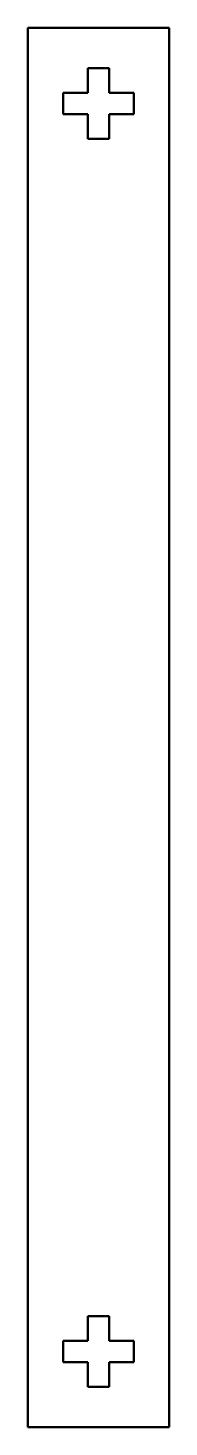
# Model space of a CAD drawing. Header units: millimetres. Extents: x 287 to 307, y 111 to 309.
import ezdxf

# ---------------------------------------------------------------- set-up
doc = ezdxf.new("R2010")
doc.units = ezdxf.units.MM
doc.layers.add('Visible (ISO)', color=7, linetype='Continuous', lineweight=50)

msp = doc.modelspace()

# ---------------------------------------------------------------- linework, layer by layer
at = {"layer": 'Visible (ISO)'}
for p, q in [((287, 309), (307, 309)), ((287, 111), (287, 309)), ((307, 309), (307, 111)), ((295.5, 299.8), (295.5, 303.3)), ((295.5, 303.3), (298.5, 303.3)), ((298.5, 303.3), (298.5, 299.8)), ((292, 296.8), (292, 299.8)), ((292, 299.8), (295.5, 299.8)), ((298.5, 299.8), (302, 299.8)), ((302, 299.8), (302, 296.8)), ((295.5, 296.8), (292, 296.8)), ((295.5, 293.3), (295.5, 296.8)), ((302, 296.8), (298.5, 296.8)), ((298.5, 296.8), (298.5, 293.3)), ((298.5, 293.3), (295.5, 293.3)), ((295.5, 126.7), (298.5, 126.7)), ((295.5, 123.2), (295.5, 126.7)), ((298.5, 126.7), (298.5, 123.2)), ((292, 123.2), (295.5, 123.2)), ((292, 120.2), (292, 123.2)), ((298.5, 123.2), (302, 123.2)), ((302, 123.2), (302, 120.2)), ((295.5, 120.2), (292, 120.2)), ((295.5, 116.7), (295.5, 120.2)), ((298.5, 120.2), (298.5, 116.7)), ((302, 120.2), (298.5, 120.2)), ((298.5, 116.7), (295.5, 116.7)), ((307, 111), (287, 111))]:
    msp.add_line(p, q, dxfattribs=at)

doc.saveas('drawing.dxf')
